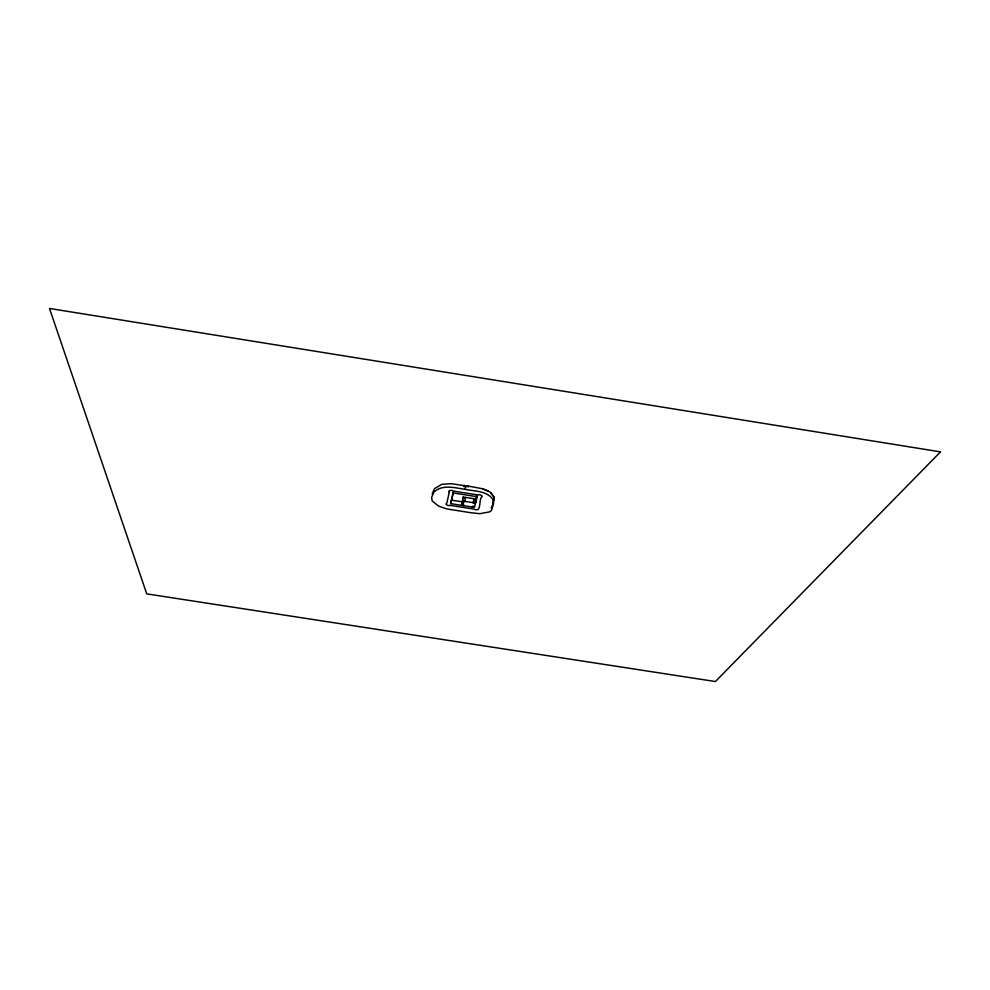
<?xml version="1.0" encoding="UTF-8"?>
<svg xmlns="http://www.w3.org/2000/svg" width="990" height="990" viewBox="0 0 990 990"><rect width="100%" height="100%" fill="white"/><g stroke="black" fill="none" stroke-linecap="round" stroke-linejoin="round"><path stroke-width="1.49" d="M492.661 504.417L493.985 497.079L490.137 492.067L482.316 488.714L471.562 486.672L450.896 483.677L441.862 484.333L434.561 488.59L432.16 493.8M473.492 501.633L473.901 498.7L476.153 499.084L476.957 496.126M476.574 496.039L475.658 502.635L473.505 502.301L473.294 503.093L475.435 503.427M465.411 497.401L464.817 501.336L473.393 502.697L474 498.75L463.271 497.054L463.072 497.859L464.137 498.032M468.406 486.461L464.409 485.583L464.149 486.61M463.642 501.571L462.837 504.739L463.345 501.212L462.281 501.039L461.575 505.358L461.773 504.566L463.902 504.9L463.704 505.692M464.409 485.583L464.285 486.201L466.971 486.622M462.565 501.398L462.763 500.606L464.916 500.94L464.706 501.732L462.565 501.398L463.271 497.054M465.164 489.357C455.103 487.909 442.518 484.011 434.041 492.042L431.64 497.228L432.135 500.891L438.719 506.199L446.948 508.959L471.228 512.783L479.952 513.686L489.58 511.867L491.424 510.568L493.503 503.922L493.515 500.544C487.959 490.595 474.977 491.436 465.164 489.357L465.671 485.855M450.784 503.65L453.259 492.946L477.267 496.745L474.358 507.375L450.784 503.65L453.16 492.067M492.216 505.729L491.25 507.759M462.281 501.039L462.082 501.831L451.292 500.136M468.307 486.832L468.443 486.189M472.23 507.029L472.44 506.249L474.581 506.583M488.243 491.028L482.316 488.714M490.966 492.909L493.985 497.079L493.961 500.47M449.25 492.315L446.849 503.031C443.978 504.417 448.94 506.224 450.376 505.395L473.888 509.108C481.573 512.981 478.814 501.237 481.264 497.376C484.308 495.99 479.271 494.035 477.762 494.926L453.68 491.127C452.529 489.914 447.282 490 449.25 492.302M940.5 451.873L715.386 681.541L146.743 593.876L49.5 308.459L940.5 451.873"/></g></svg>
